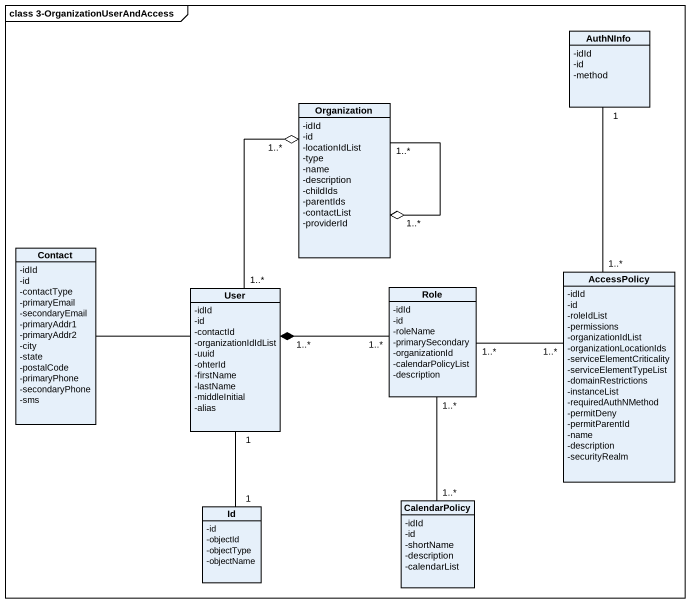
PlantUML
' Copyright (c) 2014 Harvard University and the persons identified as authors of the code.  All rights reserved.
@startuml
mainframe class 3-OrganizationUserAndAccess
hide circle
hide empty members
skinparam classAttributeIconSize 0
class AuthNInfo {
  -idId
  -id
  -method
}
class Organization {
  -idId
  -id
  -locationIdList
  -type
  -name
  -description
  -childIds
  -parentIds
  -contactList
  -providerId
}
class Contact {
  -idId
  -id
  -contactType
  -primaryEmail
  -secondaryEmail
  -primaryAddr1
  -primaryAddr2
  -city
  -state
  -postalCode
  -primaryPhone
  -secondaryPhone
  -sms
}
class AccessPolicy {
  -idId
  -id
  -roleIdList
  -permissions
  -organizationIdList
  -organizationLocationIds
  -serviceElementCriticality
  -serviceElementTypeList
  -domainRestrictions
  -instanceList
  -requiredAuthNMethod
  -permitDeny
  -permitParentId
  -name
  -description
  -securityRealm
}
class User {
  -idId
  -id
  -contactId
  -organizationIdIdList
  -uuid
  -ohterId
  -firstName
  -lastName
  -middleInitial
  -alias
}
class Role {
  -idId
  -id
  -roleName
  -primarySecondary
  -organizationId
  -calendarPolicyList
  -description
}
class Id {
  -id
  -objectId
  -objectType
  -objectName
}
class CalendarPolicy {
  -idId
  -id
  -shortName
  -description
  -calendarList
}
AuthNInfo "1" -- "1..*" AccessPolicy
Organization "1..*" o-- "1..*" Organization
Organization "1..*" o-- "1..*" User
Contact -right- User
User "1..*" *-right- "1..*" Role
User "1" -- "1" Id
Role "1..*" -right- "1..*" AccessPolicy
Role "1..*" -- "1..*" CalendarPolicy
@enduml
